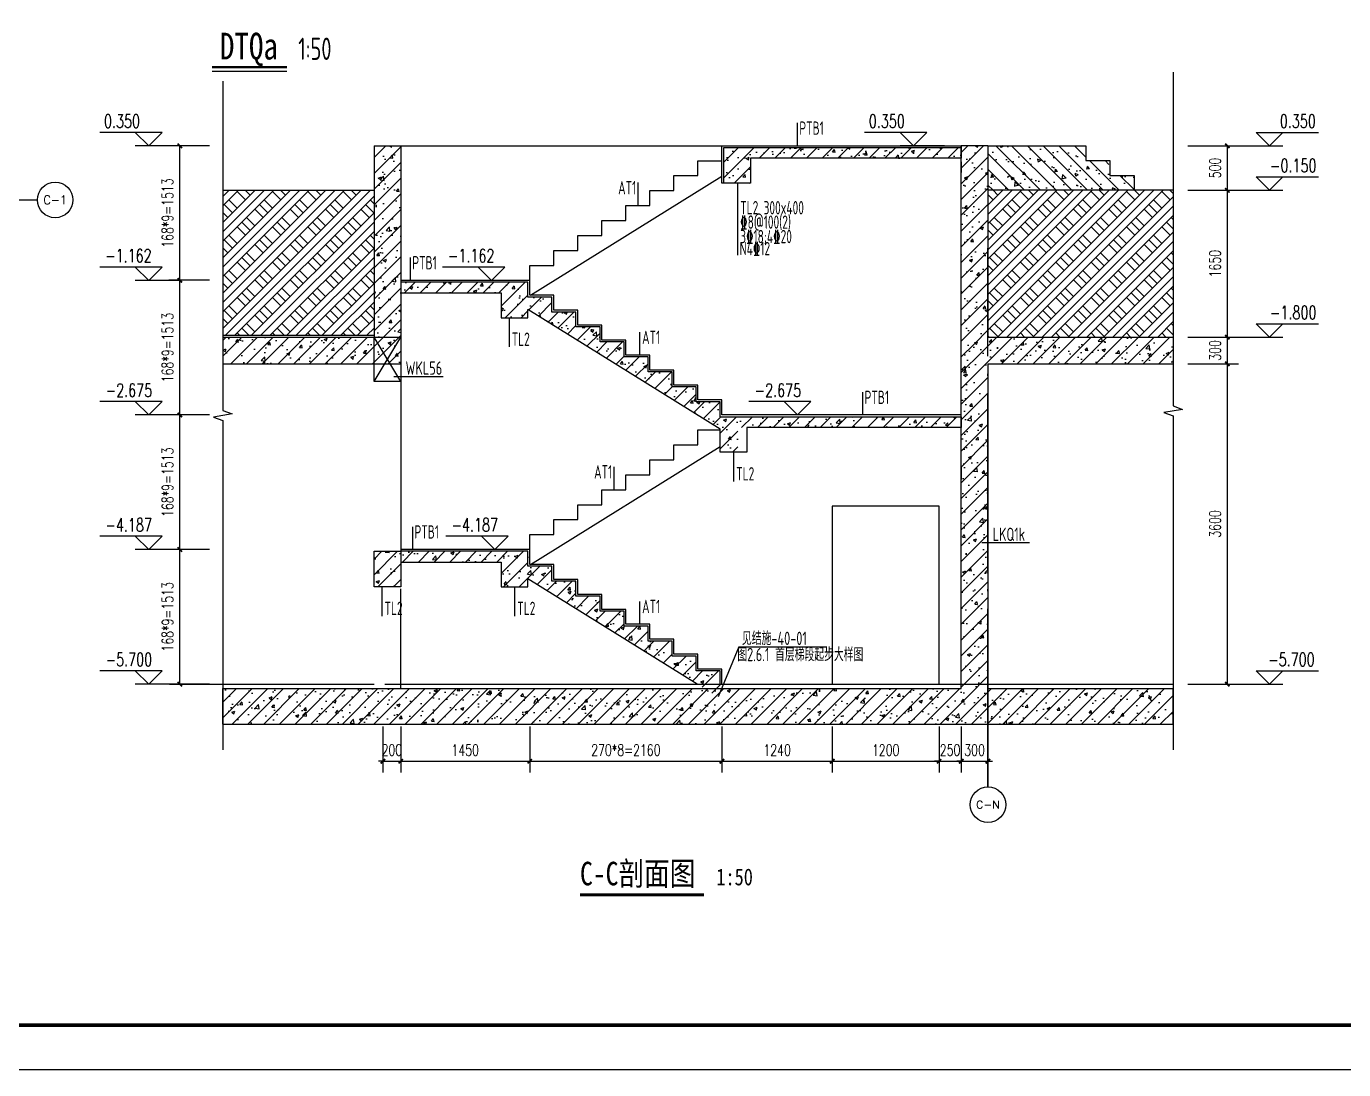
# Model space of a CAD drawing. Extents: x 37906 to 290206, y -18154 to 41246.
# Drawn here: x 261965 to 276770, y 11546 to 23270 of the extents above; entities that cross this region are included whole.
import ezdxf
from ezdxf.enums import TextEntityAlignment as Align

# ---------------------------------------------------------------- set-up
doc = ezdxf.new("R2010")
doc.units = 0
doc.header["$LTSCALE"] = 1000
doc.header["$MEASUREMENT"] = 0
doc.linetypes.add('DOTE', pattern=[2.42, 2, -0.2, 0.02, -0.2])
for name, color, linetype in [('AXIS', 3, 'Continuous'), ('AXIS_TEXT', 7, 'Continuous'), ('COLU_DE_NUM', 7, 'Continuous'), ('DIM_SYMB', 3, 'Continuous'), ('DOTE', 1, 'DOTE'), ('ECA_TK', 7, 'Continuous'), ('hz', 7, 'Continuous'), ('PUB_DIM', 3, 'Continuous'), ('PUB_HATCH', 8, 'Continuous'), ('PUB_TEXT', 7, 'Continuous'), ('RF-QT', 30, 'Continuous'), ('S_E_STAIR', 4, 'Continuous'), ('S_STAIR', 2, 'Continuous'), ('S_SURFACE', 6, 'Continuous'), ('TEXT', 7, 'Continuous'), ('tk', 7, 'Continuous'), ('WALL', 9, 'Continuous'), ('WALL_TEXT', 7, 'Continuous')]:
    doc.layers.add(name, color=color, linetype=linetype)
doc.styles.add('_TCH_AXIS', font='COMPLEX', dxfattribs={"bigfont": 'GBCBIG'})
doc.styles.add('_TCH_DIM', font='SIMPLEX', dxfattribs={"bigfont": 'GBCBIG'})
doc.styles.add('_TCH_DIM_T3', font='SIMPLEX', dxfattribs={"width": 0.705882, "bigfont": 'GBCBIG'})
doc.styles.add('COMPLEX', font='COMPLEX.shx', dxfattribs={"width": 0.65})
doc.styles.get("Standard").update_dxf_attribs({"font": 'tssdeng2.shx', "width": 0.7, "bigfont": 'hztxt.shx'})
doc.styles.add('TSSD_Label', font='tssdeng2.shx', dxfattribs={"width": 0.7, "bigfont": 'tssdchn.shx'})
doc.styles.add('TSSD_Rein', font='tssdeng2.shx', dxfattribs={"width": 0.7, "bigfont": 'tssdchn.shx'})
doc.styles.add('TYDG_01', font='', dxfattribs={"width": 0.8})
doc.styles.get('TYDG_01').set_extended_font_data('SimSun')
doc.dimstyles.new('_TCH_ARCH&&50', dxfattribs={"dimtxt": 127.5, "dimasz": 50, "dimexe": 125, "dimexo": 150, "dimgap": 61.25, "dimtad": 1, "dimdec": 0, "dimrnd": 5, "dimzin": 0, "dimdsep": 46, "dimtxsty": '_TCH_DIM_T3', "dimblk": 'ARCHTICK', "dimcen": 0.09, "dimclrt": 7, "dimazin": 2, "dimtfac": 1, "dimtdec": 0, "dimtix": 1, "dimtmove": 2, "dimatfit": 3, "dimfxl": 1, "dimtolj": 1, "dimtzin": 0, "dimarcsym": 0})
pattern_1 = [(45, (-1566610.5, -8803.72), (-88.388348, 88.388348), []), (50, (-1566610.5, -8803.72), (358.63009, -31.376067), [37.5, -412.5]), (355, (-1566610.5, -8803.7), (-69.37567, 376.09607), [30, -330]), (100.4514, (-1566580.6, -8806.33), (289.25469, 344.71977), [31.870095, -350.571056]), (46.1842, (-1566610.5, -8703.7), (533.62052, -82.75951), [56.25, -618.75]), (96.6356, (-1566566.03, -8710.6), (467.33135, 487.05894), [47.80514, -525.8565]), (351.1842, (-1566610.5, -8703.7), (467.33097, 487.0593), [45, -495]), (21, (-1566560.5, -8728.72), (298.453526, -201.309445), [37.5, -412.5]), (326, (-1566560.5, -8728.7), (121.657666, 362.57502), [30, -330]), (71.4514, (-1566535.63, -8745.5), (420.111314, 161.26525), [31.870095, -350.571056]), (37.5, (-1566610.5, -8803.72), (6.079928, 166.446927), [0, -326, 0, -335, 0, -331.25]), (7.5, (-1566610.5, -8803.72), (131.534769, 197.205856), [0, -191, 0, -318.5, 0, -126.25]), (327.5, (-1566722, -8803.72), (266.911218, -11.277436), [0, -125, 0, -390, 0, -517.5]), (317.5, (-1566772, -8803.72), (291.593085, 50.05249), [0, -162.5, 0, -259, 0, -367.5])]
pattern_2 = [(45, (-999744.27, -137822.54), (-88.388348, 88.388348), []), (50, (-999744.27, -137822.54), (358.63009, -31.37607), [37.5, -412.5]), (355, (-999744.27, -137822.54), (-69.37567, 376.09607), [30, -330]), (100.4514, (-999714.38, -137825.16), (289.25469, 344.71977), [31.8701, -350.57106]), (46.1842, (-999744.27, -137722.54), (533.62052, -82.7595), [56.25, -618.75]), (96.6356, (-999699.8, -137729.44), (467.33135, 487.05894), [47.80514, -525.8565]), (351.1842, (-999744.27, -137722.54), (467.33097, 487.0593), [45, -495]), (21, (-999694.27, -137747.54), (298.453526, -201.309445), [37.5, -412.5]), (326, (-999694.27, -137747.54), (121.65767, 362.57502), [30, -330]), (71.4514, (-999669.4, -137764.32), (420.11131, 161.26525), [31.8701, -350.57106]), (37.5, (-999744.27, -137822.54), (6.079928, 166.446927), [0, -326, 0, -335, 0, -331.25]), (7.5, (-999744.27, -137822.54), (131.534769, 197.205856), [0, -191, 0, -318.5, 0, -126.25]), (327.5, (-999855.77, -137822.54), (266.911218, -11.277436), [0, -125, 0, -390, 0, -517.5]), (317.5, (-999905.77, -137822.54), (291.593085, 50.05249), [0, -162.5, 0, -259, 0, -367.5])]

# ---------------------------------------------------------------- blocks, each defined once
blk = doc.blocks.new('10B_A1E图框')
at = {"layer": 'ECA_TK'}
blk.add_lwpolyline([(0, 0), (841, 0), (841, 594), (0, 594)], close=True, dxfattribs=at)
at = {"layer": 'ECA_TK', "const_width": 0.8}
blk.add_lwpolyline([(831, 10), (831, 584), (18, 584), (18, 10)], close=True, dxfattribs=at)
blk = doc.blocks.new('_ArchTick')
at = {"color": 0, "linetype": 'ByBlock', "const_width": 0.4}
blk.add_lwpolyline([(-0.5, -0.5), (0.5, 0.5)], dxfattribs=at)
blk = doc.blocks.new('*D655')
at = {"layer": 'Defpoints', "color": 0}
for p in [(272472, 15553), (272772, 15553), (272772, 15012)]:
    blk.add_point(p, dxfattribs=at)
at = {"layer": 'PUB_DIM', "color": 0, "lineweight": -2}
for p, q in [((272472, 15403), (272472, 14887)), ((272772, 15403), (272772, 14887)), ((272472, 15012), (272422, 15012)), ((272472, 15012), (272772, 15012)), ((272772, 15012), (272822, 15012))]:
    blk.add_line(p, q, dxfattribs=at)
at = {"layer": 'PUB_DIM', "color": 0, "lineweight": -2, "xscale": 50, "yscale": 50, "zscale": 50}
blk.add_blockref('_ArchTick', (272472, 15012), dxfattribs=at)
at = {"layer": 'PUB_DIM', "color": 0, "lineweight": -2, "xscale": 50, "yscale": 50, "zscale": 50, "rotation": 180}
blk.add_blockref('_ArchTick', (272772, 15012), dxfattribs=at)
at = {"layer": 'PUB_DIM', "color": 7, "insert": (272622, 15137), "char_height": 127.5, "attachment_point": 5, "style": '_TCH_DIM_T3'}
blk.add_mtext('\\A1;300', dxfattribs=at)
blk = doc.blocks.new('*D656')
at = {"layer": 'Defpoints', "color": 0}
for p in [(272223, 15553), (272472, 15553), (272472, 15012)]:
    blk.add_point(p, dxfattribs=at)
at = {"layer": 'PUB_DIM', "color": 0, "lineweight": -2}
for p, q in [((272223, 15403), (272223, 14887)), ((272472, 15403), (272472, 14887)), ((272223, 15012), (272173, 15012)), ((272223, 15012), (272472, 15012)), ((272472, 15012), (272522, 15012))]:
    blk.add_line(p, q, dxfattribs=at)
at = {"layer": 'PUB_DIM', "color": 0, "lineweight": -2, "xscale": 50, "yscale": 50, "zscale": 50}
blk.add_blockref('_ArchTick', (272223, 15012), dxfattribs=at)
at = {"layer": 'PUB_DIM', "color": 0, "lineweight": -2, "xscale": 50, "yscale": 50, "zscale": 50, "rotation": 180}
blk.add_blockref('_ArchTick', (272472, 15012), dxfattribs=at)
at = {"layer": 'PUB_DIM', "color": 7, "insert": (272347, 15137), "char_height": 127.5, "attachment_point": 5, "style": '_TCH_DIM_T3'}
blk.add_mtext('\\A1;250', dxfattribs=at)
blk = doc.blocks.new('*D657')
at = {"layer": 'Defpoints', "color": 0}
for p in [(271023, 15553), (272223, 15553), (272223, 15012)]:
    blk.add_point(p, dxfattribs=at)
at = {"layer": 'PUB_DIM', "color": 0, "lineweight": -2}
for p, q in [((271023, 15403), (271023, 14887)), ((272223, 15403), (272223, 14887)), ((271023, 15012), (272223, 15012))]:
    blk.add_line(p, q, dxfattribs=at)
at = {"layer": 'PUB_DIM', "color": 0, "lineweight": -2, "xscale": 50, "yscale": 50, "zscale": 50, "rotation": 180}
blk.add_blockref('_ArchTick', (271023, 15012), dxfattribs=at)
at = {"layer": 'PUB_DIM', "color": 0, "lineweight": -2, "xscale": 50, "yscale": 50, "zscale": 50}
blk.add_blockref('_ArchTick', (272223, 15012), dxfattribs=at)
at = {"layer": 'PUB_DIM', "color": 7, "insert": (271623, 15137), "char_height": 127.5, "attachment_point": 5, "style": '_TCH_DIM_T3'}
blk.add_mtext('\\A1;1200', dxfattribs=at)
blk = doc.blocks.new('*D658')
at = {"layer": 'Defpoints', "color": 0}
for p in [(269783, 15553), (271023, 15553), (271023, 15012)]:
    blk.add_point(p, dxfattribs=at)
at = {"layer": 'PUB_DIM', "color": 0, "lineweight": -2}
for p, q in [((269783, 15403), (269783, 14887)), ((271023, 15403), (271023, 14887)), ((269783, 15012), (271023, 15012))]:
    blk.add_line(p, q, dxfattribs=at)
at = {"layer": 'PUB_DIM', "color": 0, "lineweight": -2, "xscale": 50, "yscale": 50, "zscale": 50, "rotation": 180}
blk.add_blockref('_ArchTick', (269783, 15012), dxfattribs=at)
at = {"layer": 'PUB_DIM', "color": 0, "lineweight": -2, "xscale": 50, "yscale": 50, "zscale": 50}
blk.add_blockref('_ArchTick', (271023, 15012), dxfattribs=at)
at = {"layer": 'PUB_DIM', "color": 7, "insert": (270403, 15137), "char_height": 127.5, "attachment_point": 5, "style": '_TCH_DIM_T3'}
blk.add_mtext('\\A1;1240', dxfattribs=at)
blk = doc.blocks.new('*D659')
at = {"layer": 'Defpoints', "color": 0}
for p in [(267623, 15553), (269783, 15553), (269783, 15012)]:
    blk.add_point(p, dxfattribs=at)
at = {"layer": 'PUB_DIM', "color": 0, "lineweight": -2}
for p, q in [((267623, 15403), (267623, 14887)), ((269783, 15403), (269783, 14887)), ((267623, 15012), (269783, 15012))]:
    blk.add_line(p, q, dxfattribs=at)
at = {"layer": 'PUB_DIM', "color": 0, "lineweight": -2, "xscale": 50, "yscale": 50, "zscale": 50, "rotation": 180}
blk.add_blockref('_ArchTick', (267623, 15012), dxfattribs=at)
at = {"layer": 'PUB_DIM', "color": 0, "lineweight": -2, "xscale": 50, "yscale": 50, "zscale": 50}
blk.add_blockref('_ArchTick', (269783, 15012), dxfattribs=at)
at = {"layer": 'PUB_DIM', "color": 7, "insert": (268703, 15137), "char_height": 127.5, "attachment_point": 5, "style": '_TCH_DIM_T3'}
blk.add_mtext('\\A1;270*8=2160', dxfattribs=at)
blk = doc.blocks.new('*D660')
at = {"layer": 'Defpoints', "color": 0}
for p in [(266173, 15553), (267623, 15553), (267623, 15012)]:
    blk.add_point(p, dxfattribs=at)
at = {"layer": 'PUB_DIM', "color": 0, "lineweight": -2}
for p, q in [((266173, 15403), (266173, 14887)), ((267623, 15403), (267623, 14887)), ((266173, 15012), (267623, 15012))]:
    blk.add_line(p, q, dxfattribs=at)
at = {"layer": 'PUB_DIM', "color": 0, "lineweight": -2, "xscale": 50, "yscale": 50, "zscale": 50, "rotation": 180}
blk.add_blockref('_ArchTick', (266173, 15012), dxfattribs=at)
at = {"layer": 'PUB_DIM', "color": 0, "lineweight": -2, "xscale": 50, "yscale": 50, "zscale": 50}
blk.add_blockref('_ArchTick', (267623, 15012), dxfattribs=at)
at = {"layer": 'PUB_DIM', "color": 7, "insert": (266898, 15137), "char_height": 127.5, "attachment_point": 5, "style": '_TCH_DIM_T3'}
blk.add_mtext('\\A1;1450', dxfattribs=at)
blk = doc.blocks.new('*D661')
at = {"layer": 'Defpoints', "color": 0}
for p in [(265973, 15553), (266173, 15553), (266173, 15012)]:
    blk.add_point(p, dxfattribs=at)
at = {"layer": 'PUB_DIM', "color": 0, "lineweight": -2}
for p, q in [((265973, 15403), (265973, 14887)), ((266173, 15403), (266173, 14887)), ((265973, 15012), (265923, 15012)), ((265973, 15012), (266173, 15012)), ((266173, 15012), (266223, 15012))]:
    blk.add_line(p, q, dxfattribs=at)
at = {"layer": 'PUB_DIM', "color": 0, "lineweight": -2, "xscale": 50, "yscale": 50, "zscale": 50}
blk.add_blockref('_ArchTick', (265973, 15012), dxfattribs=at)
at = {"layer": 'PUB_DIM', "color": 0, "lineweight": -2, "xscale": 50, "yscale": 50, "zscale": 50, "rotation": 180}
blk.add_blockref('_ArchTick', (266173, 15012), dxfattribs=at)
at = {"layer": 'PUB_DIM', "color": 7, "insert": (266073, 15137), "char_height": 127.5, "attachment_point": 5, "style": '_TCH_DIM_T3'}
blk.add_mtext('\\A1;200', dxfattribs=at)
blk = doc.blocks.new('*D662')
at = {"layer": 'AXIS', "color": 0, "lineweight": -2}
for p, q in [((264022, 17391), (263565, 17391)), ((263690, 15878), (263690, 17391)), ((264022, 15878), (263565, 15878))]:
    blk.add_line(p, q, dxfattribs=at)
at = {"layer": 'Defpoints', "color": 0}
for p in [(263690, 17391), (264172, 17391), (264172, 15878)]:
    blk.add_point(p, dxfattribs=at)
at = {"layer": 'AXIS', "color": 0, "lineweight": -2, "xscale": 50, "yscale": 50, "zscale": 50}
for p, rotation in [((263690, 17391), 90), ((263690, 15878), 270)]:
    blk.add_blockref('_ArchTick', p, dxfattribs=dict(at, rotation=rotation))
at = {"layer": 'AXIS', "color": 7, "insert": (263552, 16634), "char_height": 127.5, "attachment_point": 5, "rotation": 90, "style": '_TCH_DIM_T3'}
blk.add_mtext('\\A1;168*9=1513', dxfattribs=at)
blk = doc.blocks.new('*D663')
at = {"layer": 'AXIS', "color": 0, "lineweight": -2}
for p, q in [((264022, 18903), (263565, 18903)), ((263690, 17391), (263690, 18903)), ((264022, 17391), (263565, 17391))]:
    blk.add_line(p, q, dxfattribs=at)
at = {"layer": 'Defpoints', "color": 0}
for p in [(263690, 18903), (264172, 18903), (264172, 17391)]:
    blk.add_point(p, dxfattribs=at)
at = {"layer": 'AXIS', "color": 0, "lineweight": -2, "xscale": 50, "yscale": 50, "zscale": 50}
for p, rotation in [((263690, 18903), 90), ((263690, 17391), 270)]:
    blk.add_blockref('_ArchTick', p, dxfattribs=dict(at, rotation=rotation))
at = {"layer": 'AXIS', "color": 7, "insert": (263552, 18147), "char_height": 127.5, "attachment_point": 5, "rotation": 90, "style": '_TCH_DIM_T3'}
blk.add_mtext('\\A1;168*9=1513', dxfattribs=at)
blk = doc.blocks.new('*D664')
at = {"layer": 'AXIS', "color": 0, "lineweight": -2}
for p, q in [((264022, 20416), (263565, 20416)), ((263690, 18903), (263690, 20416)), ((264022, 18903), (263565, 18903))]:
    blk.add_line(p, q, dxfattribs=at)
at = {"layer": 'Defpoints', "color": 0}
for p in [(263690, 20416), (264172, 20416), (264172, 18903)]:
    blk.add_point(p, dxfattribs=at)
at = {"layer": 'AXIS', "color": 0, "lineweight": -2, "xscale": 50, "yscale": 50, "zscale": 50}
for p, rotation in [((263690, 20416), 90), ((263690, 18903), 270)]:
    blk.add_blockref('_ArchTick', p, dxfattribs=dict(at, rotation=rotation))
at = {"layer": 'AXIS', "color": 7, "insert": (263552, 19660), "char_height": 127.5, "attachment_point": 5, "rotation": 90, "style": '_TCH_DIM_T3'}
blk.add_mtext('\\A1;168*9=1513', dxfattribs=at)
blk = doc.blocks.new('*D665')
at = {"layer": 'AXIS', "color": 0, "lineweight": -2}
for p, q in [((264022, 21928), (263565, 21928)), ((263690, 20416), (263690, 21928)), ((264022, 20416), (263565, 20416))]:
    blk.add_line(p, q, dxfattribs=at)
at = {"layer": 'Defpoints', "color": 0}
for p in [(263690, 21928), (264172, 21928), (264172, 20416)]:
    blk.add_point(p, dxfattribs=at)
at = {"layer": 'AXIS', "color": 0, "lineweight": -2, "xscale": 50, "yscale": 50, "zscale": 50}
for p, rotation in [((263690, 21928), 90), ((263690, 20416), 270)]:
    blk.add_blockref('_ArchTick', p, dxfattribs=dict(at, rotation=rotation))
at = {"layer": 'AXIS', "color": 7, "insert": (263552, 21172), "char_height": 127.5, "attachment_point": 5, "rotation": 90, "style": '_TCH_DIM_T3'}
blk.add_mtext('\\A1;168*9=1513', dxfattribs=at)
blk = doc.blocks.new('*D666')
at = {"layer": 'AXIS', "color": 0, "lineweight": -2}
for p, q in [((275019, 19478), (275588, 19478)), ((275463, 15878), (275463, 19478)), ((275019, 15878), (275588, 15878))]:
    blk.add_line(p, q, dxfattribs=at)
at = {"layer": 'Defpoints', "color": 0}
for p in [(274869, 19478), (275463, 19478), (274869, 15878)]:
    blk.add_point(p, dxfattribs=at)
at = {"layer": 'AXIS', "color": 0, "lineweight": -2, "xscale": 50, "yscale": 50, "zscale": 50}
for p, rotation in [((275463, 19478), 90), ((275463, 15878), 270)]:
    blk.add_blockref('_ArchTick', p, dxfattribs=dict(at, rotation=rotation))
at = {"layer": 'AXIS', "color": 7, "insert": (275325, 17678), "char_height": 127.5, "attachment_point": 5, "rotation": 90, "style": '_TCH_DIM_T3'}
blk.add_mtext('\\A1;3600', dxfattribs=at)
blk = doc.blocks.new('*D667')
at = {"layer": 'AXIS', "color": 0, "lineweight": -2}
for p, q in [((275019, 19778), (275588, 19778)), ((275463, 19478), (275463, 19778)), ((275019, 19478), (275588, 19478))]:
    blk.add_line(p, q, dxfattribs=at)
at = {"layer": 'Defpoints', "color": 0}
for p in [(274869, 19778), (275463, 19778), (274869, 19478)]:
    blk.add_point(p, dxfattribs=at)
at = {"layer": 'AXIS', "color": 0, "lineweight": -2, "xscale": 50, "yscale": 50, "zscale": 50}
for p, rotation in [((275463, 19778), 90), ((275463, 19478), 270)]:
    blk.add_blockref('_ArchTick', p, dxfattribs=dict(at, rotation=rotation))
at = {"layer": 'AXIS', "color": 7, "insert": (275325, 19628), "char_height": 127.5, "attachment_point": 5, "rotation": 90, "style": '_TCH_DIM_T3'}
blk.add_mtext('\\A1;300', dxfattribs=at)
blk = doc.blocks.new('*D668')
at = {"layer": 'AXIS', "color": 0, "lineweight": -2}
for p, q in [((275019, 21428), (275588, 21428)), ((275463, 19778), (275463, 21428)), ((275019, 19778), (275588, 19778))]:
    blk.add_line(p, q, dxfattribs=at)
at = {"layer": 'Defpoints', "color": 0}
for p in [(274869, 21428), (275463, 21428), (274869, 19778)]:
    blk.add_point(p, dxfattribs=at)
at = {"layer": 'AXIS', "color": 0, "lineweight": -2, "xscale": 50, "yscale": 50, "zscale": 50}
for p, rotation in [((275463, 21428), 90), ((275463, 19778), 270)]:
    blk.add_blockref('_ArchTick', p, dxfattribs=dict(at, rotation=rotation))
at = {"layer": 'AXIS', "color": 7, "insert": (275325, 20603), "char_height": 127.5, "attachment_point": 5, "rotation": 90, "style": '_TCH_DIM_T3'}
blk.add_mtext('\\A1;1650', dxfattribs=at)
blk = doc.blocks.new('*D669')
at = {"layer": 'AXIS', "color": 0, "lineweight": -2}
for p, q in [((275019, 21928), (275588, 21928)), ((275463, 21428), (275463, 21928)), ((275019, 21428), (275588, 21428))]:
    blk.add_line(p, q, dxfattribs=at)
at = {"layer": 'Defpoints', "color": 0}
for p in [(274869, 21928), (275463, 21928), (274869, 21428)]:
    blk.add_point(p, dxfattribs=at)
at = {"layer": 'AXIS', "color": 0, "lineweight": -2, "xscale": 50, "yscale": 50, "zscale": 50}
for p, rotation in [((275463, 21928), 90), ((275463, 21428), 270)]:
    blk.add_blockref('_ArchTick', p, dxfattribs=dict(at, rotation=rotation))
at = {"layer": 'AXIS', "color": 7, "insert": (275325, 21678), "char_height": 127.5, "attachment_point": 5, "rotation": 90, "style": '_TCH_DIM_T3'}
blk.add_mtext('\\A1;500', dxfattribs=at)
blk = doc.blocks.new('_AXISO')
blk.add_circle((0, 0), 0.5)
at = {"layer": 'AXIS_TEXT', "style": 'COMPLEX', "width": 1.041667}
blk.add_attdef('A', text='', height=0.56, dxfattribs=at).set_placement((-0.25, -0.28), (0.25, -0.28), align=Align.FIT)

msp = doc.modelspace()

# ---------------------------------------------------------------- hatches: boundary and pattern name
at = {"layer": 'PUB_HATCH'}
h = msp.add_hatch(dxfattribs=at)
h.set_pattern_fill('钢筋混凝土', color=256, scale=50, style=0)
h.set_pattern_definition(pattern_1)
h.paths.add_polyline_path([(264172.3, 19478.2), (266172.5, 19478.2), (266172.5, 21928.2), (265872.5, 21928.2), (265872.5, 19778.2), (264172.3, 19778.2)])
h = msp.add_hatch(dxfattribs=at)
h.set_pattern_fill('钢筋混凝土', color=256, scale=50, style=0)
h.set_pattern_definition(pattern_1)
h.paths.add_polyline_path([(272472.5, 21928.2), (272472.5, 19778.2), (272672.5, 19678.2), (272772.5, 19778.2), (272772.5, 21928.2)])
h = msp.add_hatch(dxfattribs=at)
h.set_pattern_fill('钢筋混凝土', color=256, scale=50, style=0)
h.set_pattern_definition([(135, (3834121.01, 1448776.27), (88.3883476, 88.3883476), []), (130, (3834121, 1448776.27), (-358.630091, -31.376067), [37.5, -412.5]), (185, (3834121, 1448776.27), (69.375667, 376.096067), [30, -330]), (79.5486, (3834091.13, 1448773.65), (-289.25469, 344.71977), [31.870095, -350.571056]), (133.8158, (3834121, 1448876.27), (-533.620524, -82.759507), [56.25, -618.75]), (83.3644, (3834076.54, 1448869.37), (-467.33135, 487.058935), [47.805144, -525.8565]), (188.8158, (3834121, 1448876.27), (-467.33097, 487.0593), [45, -495]), (159, (3834071, 1448851.27), (-298.453526, -201.309445), [37.5, -412.5]), (214, (3834071, 1448851.27), (-121.657666, 362.575023), [30, -330]), (108.5486, (3834046.14, 1448834.5), (-420.111314, 161.265248), [31.870095, -350.571056]), (142.5, (3834121.01, 1448776.27), (-6.0799277, 166.446927), [0, -326, 0, -335, 0, -331.25]), (172.5, (3834121.01, 1448776.27), (-131.534769, 197.205856), [0, -191, 0, -318.5, 0, -126.25]), (212.5, (3834232.51, 1448776.27), (-266.911218, -11.277436), [0, -125, 0, -390, 0, -517.5]), (222.5, (3834282.5, 1448776.27), (-291.593085, 50.052491), [0, -162.5, 0, -259, 0, -367.5])])
h.paths.add_polyline_path([(272772.5, 21428.2), (272772.5, 21928.2), (273872.5, 21928.2), (273872.5, 21761.6), (274132.1, 21761.6), (274132.1, 21594.9), (274413.9, 21594.9), (274413.9, 21428.2)])
h = msp.add_hatch(dxfattribs=at)
h.set_pattern_fill('钢筋混凝土', color=256, scale=50, style=0)
h.set_pattern_definition(pattern_2)
h.paths.add_polyline_path([(269802.5, 21908.4), (272472.5, 21908.4), (272472.5, 21788.4), (270102.5, 21788.4), (270102.5, 21508.4), (269802.5, 21508.4)])
h = msp.add_hatch(dxfattribs=at)
h.set_pattern_fill('夯实土壤', color=256, scale=50, angle=90, style=0)
h.set_pattern_definition([(45, (1011235.63, -371012.83), (198.69701, -198.69701), []), (45, (1011235.63, -370907.83), (198.69701, -198.69701), []), (45, (1011235.63, -370802.83), (198.69701, -198.69701), []), (315, (1011235.63, -371012.83), (-198.69701, -198.69701), [132.5, -148.5]), (315, (1011288.13, -370960.33), (-198.69701, -198.69701), [132.5, -148.5]), (315, (1011340.63, -370907.83), (-198.69701, -198.69701), [132.5, -148.5])])
h.paths.add_polyline_path([(265872.5, 21428.2), (264172.3, 21428.2), (264172.3, 19798.2), (265872.5, 19798.2)])
h = msp.add_hatch(dxfattribs=at)
h.set_pattern_fill('夯实土壤', color=256, scale=50, angle=90, style=0)
h.set_pattern_definition([(45, (1020435.81, -371012.82), (198.69701, -198.69701), []), (45, (1020435.81, -370907.82), (198.69701, -198.69701), []), (45, (1020435.81, -370802.82), (198.69701, -198.69701), []), (315, (1020435.81, -371012.82), (-198.69701, -198.69701), [132.5, -148.5]), (315, (1020488.31, -370960.32), (-198.69701, -198.69701), [132.5, -148.5]), (315, (1020540.81, -370907.82), (-198.69701, -198.69701), [132.5, -148.5])])
h.paths.add_polyline_path([(272772.5, 19778.2), (274853.6, 19778.2), (274853.6, 21428.2), (272772.5, 21428.2)])
h = msp.add_hatch(dxfattribs=at)
h.set_pattern_fill('钢筋混凝土', color=256, scale=50, style=0)
h.set_pattern_definition(pattern_2)
h.paths.add_polyline_path([(267602.5, 20395.8), (266172.5, 20395.8), (266172.5, 20275.8), (267302.5, 20275.8), (267302.5, 19995.8), (267602.5, 19995.8)])
h = msp.add_hatch(dxfattribs=at)
h.set_pattern_fill('钢筋混凝土', color=256, scale=50, style=0)
h.set_pattern_definition(pattern_2)
h.paths.add_polyline_path([(269762.5, 18883.3), (269762.5, 19051.4), (269492.5, 19051.4), (269492.5, 19219.4), (269222.5, 19219.4), (269222.5, 19387.5), (268952.5, 19387.5), (268952.5, 19555.5), (268682.5, 19555.5), (268682.5, 19723.6), (268412.5, 19723.6), (268412.5, 19891.7), (268142.5, 19891.7), (268142.5, 20059.7), (267872.5, 20059.7), (267872.5, 20227.8), (267602.5, 20227.8), (267602.5, 20275.8), (267602.5, 20086.4), (269762.5, 18742)])
h = msp.add_hatch(dxfattribs=at)
h.set_pattern_fill('钢筋混凝土', color=256, scale=50, style=0)
h.set_pattern_definition(pattern_1)
h.paths.add_polyline_path([(272672.5, 19678.2), (272472.5, 19778.2), (272472.5, 15828.2), (272622.5, 15694.9), (272772.5, 15828.2), (272772.5, 19478.2)])
h = msp.add_hatch(dxfattribs=at)
h.set_pattern_fill('钢筋混凝土', color=256, scale=50, style=0)
h.set_pattern_definition(pattern_1)
h.paths.add_polyline_path([(272672.5, 19678.2), (272772.5, 19478.2), (274853.6, 19478.2), (274853.6, 19778.2), (272772.5, 19778.2)])
h = msp.add_hatch(dxfattribs=at)
h.set_pattern_fill('钢筋混凝土', color=256, scale=50, style=0)
h.set_pattern_definition(pattern_2)
h.paths.add_polyline_path([(269762.5, 18883.3), (272472.5, 18883.3), (272472.5, 18763.3), (269962.5, 18763.3), (269962.5, 18483.3), (269762.5, 18483.3)])
h = msp.add_hatch(dxfattribs=at)
h.set_pattern_fill('钢筋混凝土', color=256, scale=50, style=0)
h.set_pattern_definition(pattern_2)
h.paths.add_polyline_path([(267602.5, 17370.8), (265872.5, 17370.8), (265872.5, 16970.8), (266172.5, 16970.8), (266172.5, 17250.8), (267302.5, 17250.8), (267302.5, 17110.8), (267302.5, 16970.8), (267602.5, 16970.8)])
h = msp.add_hatch(dxfattribs=at)
h.set_pattern_fill('钢筋混凝土', color=256, scale=50, style=0)
h.set_pattern_definition(pattern_2)
h.paths.add_polyline_path([(269762.5, 15858.2), (269762.5, 16026.3), (269492.5, 16026.3), (269492.5, 16194.3), (269222.5, 16194.3), (269222.5, 16362.4), (268952.5, 16362.4), (268952.5, 16530.5), (268682.5, 16530.5), (268682.5, 16698.5), (268412.5, 16698.5), (268412.5, 16866.6), (268142.5, 16866.6), (268142.5, 17034.6), (267872.5, 17034.6), (267872.5, 17202.7), (267602.5, 17202.7), (267602.5, 17250.8), (267602.5, 17061.4), (269762.5, 15716.9)])
h = msp.add_hatch(dxfattribs=at)
h.set_pattern_fill('钢筋混凝土', color=256, scale=50, style=0)
h.set_pattern_definition(pattern_1)
h.paths.add_polyline_path([(266122.5, 15428.2), (266122.5, 15828.2), (264172.3, 15828.2), (264172.3, 15428.2)])
h = msp.add_hatch(dxfattribs=at)
h.set_pattern_fill('钢筋混凝土', color=256, scale=50, style=0)
h.set_pattern_definition(pattern_1)
h.paths.add_polyline_path([(272622.5, 15694.9), (272472.5, 15828.2), (266122.5, 15828.2), (266122.5, 15428.2), (272622.5, 15428.2)])
h = msp.add_hatch(dxfattribs=at)
h.set_pattern_fill('钢筋混凝土', color=256, scale=50, style=0)
h.set_pattern_definition(pattern_1)
h.paths.add_polyline_path([(274853.6, 15828.2), (272772.5, 15828.2), (272622.5, 15694.9), (272622.5, 15428.2), (274853.6, 15428.2)])

# ---------------------------------------------------------------- linework, layer by layer
for p, q in [((265872.5, 19278.2), (266172.5, 19778.2)), ((266172.5, 19278.2), (265872.5, 19778.2)), ((266648.8, 19330.4), (266096.7, 19330.4)), ((266172.5, 19278.2), (266172.5, 17390.8)), ((273238.7, 17465.7), (272703.6, 17465.8)), ((266172.5, 15828.2), (266172.5, 16950.8))]:
    msp.add_line(p, q)
at = {"const_width": 25}
msp.add_lwpolyline([(264894.2, 22810.9), (264051.6, 22810.9)], dxfattribs=at)
for points in [[(266172.5, 19278.2), (265872.5, 19278.2), (265872.5, 19778.2), (266172.5, 19778.2)], [(265872.5, 17370.8), (266172.5, 17370.8), (266172.5, 16970.8), (265872.5, 16970.8)]]:
    msp.add_lwpolyline(points, close=True)
msp.add_lwpolyline([(271022.5, 15878.2), (272222.5, 15878.2), (272222.5, 17878.2), (271022.5, 17878.2), (271022.5, 15878.2)])
at = {"layer": 'AXIS'}
for p, q in [((260839.9, 21319.5), (262089.3, 21319.5)), ((272772.5, 15828.2), (272772.5, 14723.8))]:
    msp.add_line(p, q, dxfattribs=at)
at = {"layer": 'DIM_SYMB'}
for points in [[(264172.3, 22654.9), (264172.3, 18954.1), (264277.3, 18915.9), (264067.3, 18878.8), (264172.3, 18841.6), (264172.3, 15140.7)], [(274853.6, 22755.7), (274853.6, 19004.5), (274958.6, 18966.3), (274748.6, 18929.2), (274853.6, 18892), (274853.6, 15140.7)]]:
    msp.add_lwpolyline(points, dxfattribs=at)
at = {"layer": 'DIM_SYMB', "lineweight": -3, "const_width": 35}
msp.add_lwpolyline([(268187.6, 13510.7), (269579.6, 13510.7)], dxfattribs=at)
at = {"layer": 'DOTE'}
msp.add_line((272772.5, 14723.8), (272772.5, 20778.2), dxfattribs=at)
at = {"layer": 'DOTE', "linetype": 'DOTE'}
msp.add_line((263572.9, 15878.2), (274853.6, 15878.2), dxfattribs=at)
at = {"layer": 'hz'}
msp.add_lwpolyline([(264051.6, 22765.9), (264894.2, 22765.9)], dxfattribs=at)
at = {"layer": 'PUB_DIM'}
for p, q in [((263489.8, 22078.2), (262789.8, 22078.2)), ((263339.8, 21928.2), (263189.8, 22078.2)), ((263339.8, 21928.2), (263489.8, 22078.2)), ((272085.3, 22078.4), (271385.3, 22078.4)), ((271935.3, 21928.4), (271785.3, 22078.4)), ((271935.3, 21928.4), (272085.3, 22078.4)), ((275937.8, 21928.2), (275787.8, 22078.2)), ((275787.8, 22078.2), (276487.8, 22078.2)), ((275937.8, 21928.2), (276087.8, 22078.2)), ((263689.8, 21928.2), (263189.8, 21928.2)), ((272285.3, 21928.4), (271785.3, 21928.4)), ((275587.8, 21928.2), (276087.8, 21928.2)), ((275937.8, 21428.2), (275787.8, 21578.2)), ((275787.8, 21578.2), (276487.8, 21578.2)), ((275937.8, 21428.2), (276087.8, 21578.2)), ((275587.8, 21428.2), (276087.8, 21428.2)), ((263489.8, 20565.8), (262789.8, 20565.8)), ((263339.8, 20415.8), (263189.8, 20565.8)), ((263339.8, 20415.8), (263489.8, 20565.8)), ((267342.5, 20565.8), (266642.5, 20565.8)), ((267192.5, 20415.8), (267042.5, 20565.8)), ((267192.5, 20415.8), (267342.5, 20565.8)), ((263689.8, 20415.8), (263189.8, 20415.8)), ((267542.5, 20415.8), (267042.5, 20415.8)), ((275937.8, 19778.2), (275787.8, 19928.2)), ((275787.8, 19928.2), (276487.8, 19928.2)), ((275937.8, 19778.2), (276087.8, 19928.2)), ((275587.8, 19778.2), (276087.8, 19778.2)), ((263489.8, 19053.3), (262789.8, 19053.3)), ((263339.8, 18903.3), (263189.8, 19053.3)), ((263339.8, 18903.3), (263489.8, 19053.3)), ((270783.4, 19053.3), (270083.4, 19053.3)), ((270633.4, 18903.3), (270483.4, 19053.3)), ((270633.4, 18903.3), (270783.4, 19053.3)), ((263689.8, 18903.3), (263189.8, 18903.3)), ((270887.4, 18903.3), (270483.4, 18903.3)), ((263489.8, 17540.8), (262789.8, 17540.8)), ((263339.8, 17390.8), (263189.8, 17540.8)), ((263339.8, 17390.8), (263489.8, 17540.8)), ((267380.3, 17540.8), (266680.3, 17540.8)), ((267230.3, 17390.8), (267080.3, 17540.8)), ((267230.3, 17390.8), (267380.3, 17540.8)), ((263689.8, 17390.8), (263189.8, 17390.8)), ((267580.3, 17390.8), (267080.3, 17390.8)), ((263489.8, 16028.2), (262789.8, 16028.2)), ((263339.8, 15878.2), (263189.8, 16028.2)), ((263339.8, 15878.2), (263489.8, 16028.2)), ((275937.8, 15878.2), (275787.8, 16028.2)), ((275787.8, 16028.2), (276487.8, 16028.2)), ((275937.8, 15878.2), (276087.8, 16028.2)), ((263689.8, 15878.2), (263189.8, 15878.2)), ((275587.8, 15878.2), (276087.8, 15878.2))]:
    msp.add_line(p, q, dxfattribs=at)
at = {"layer": 'PUB_DIM', "color": 15}
msp.add_line((266172.5, 21928.2), (272472.5, 21928.2), dxfattribs=at)
at = {"layer": 'RF-QT'}
for p, q in [((265872.5, 21928.2), (265872.5, 19778.2)), ((265872.5, 21928.2), (266172.5, 21928.2)), ((266172.5, 21928.2), (266172.5, 19478.2)), ((272772.5, 21928.2), (272472.5, 21928.2)), ((272472.5, 15828.2), (272472.5, 21928.2)), ((272772.5, 21928.2), (272772.5, 19778.2)), ((264172.3, 19778.2), (265872.5, 19778.2)), ((264172.3, 19778.2), (264172.3, 19478.2)), ((272772.5, 19778.2), (274853.6, 19778.2)), ((274853.6, 19778.2), (274853.6, 19478.2)), ((264172.3, 19478.2), (266172.5, 19478.2)), ((272772.5, 19478.2), (274853.6, 19478.2)), ((272772.5, 19478.2), (272772.5, 15828.2)), ((264172.3, 15828.2), (272472.5, 15828.2)), ((264172.3, 15428.2), (264172.3, 15828.2)), ((272772.5, 15828.2), (274853.6, 15828.2)), ((274853.6, 15428.2), (274853.6, 15828.2)), ((264172.3, 15428.2), (274853.6, 15428.2))]:
    msp.add_line(p, q, dxfattribs=at)
at = {"layer": 'S_E_STAIR'}
for p, q in [((269512.5, 21592.3), (269512.5, 21760.3)), ((269512.5, 21760.3), (269782.5, 21760.3)), ((267631.7, 20247.8), (269782.5, 21586.5)), ((269242.5, 21424.2), (269242.5, 21592.3)), ((269242.5, 21592.3), (269512.5, 21592.3)), ((268972.5, 21256.1), (268972.5, 21424.2)), ((268972.5, 21424.2), (269242.5, 21424.2)), ((268702.5, 21088.1), (268702.5, 21256.1)), ((268702.5, 21256.1), (268972.5, 21256.1)), ((268432.5, 20920), (268432.5, 21088.1)), ((268432.5, 21088.1), (268702.5, 21088.1)), ((268162.5, 20752), (268162.5, 20920)), ((268162.5, 20920), (268432.5, 20920)), ((267892.5, 20583.9), (267892.5, 20752)), ((267892.5, 20752), (268162.5, 20752)), ((267622.5, 20415.8), (267622.5, 20583.9)), ((267622.5, 20583.9), (267892.5, 20583.9)), ((269512.5, 18567.2), (269512.5, 18735.2)), ((269512.5, 18735.2), (269763, 18735.2)), ((267631.7, 17222.7), (269762.5, 18549)), ((269242.5, 18399.1), (269242.5, 18567.2)), ((269242.5, 18567.2), (269512.5, 18567.2)), ((268972.5, 18231.1), (268972.5, 18399.1)), ((268972.5, 18399.1), (269242.5, 18399.1)), ((268702.5, 18063), (268702.5, 18231.1)), ((268702.5, 18231.1), (268972.5, 18231.1)), ((268432.5, 17894.9), (268432.5, 18063)), ((268432.5, 18063), (268702.5, 18063)), ((268162.5, 17894.9), (268432.5, 17894.9)), ((268162.5, 17726.9), (268162.5, 17894.9)), ((267892.5, 17558.8), (267892.5, 17726.9)), ((267892.5, 17726.9), (268162.5, 17726.9)), ((267622.5, 17390.8), (267622.5, 17558.8)), ((267622.5, 17558.8), (267892.5, 17558.8))]:
    msp.add_line(p, q, dxfattribs=at)
at = {"layer": 'S_STAIR'}
for p, q in [((269802.5, 21908.4), (272472.5, 21908.2)), ((269802.5, 21508.4), (269802.5, 21908.4)), ((272472.5, 21788.2), (270102.5, 21788.4)), ((270102.5, 21788.4), (270102.5, 21508.4)), ((272472.5, 21908.2), (272472.5, 21788.2)), ((272472.5, 21748.3), (272472.5, 21628.3)), ((270102.5, 21508.4), (269802.5, 21508.4)), ((267602.5, 20395.8), (266172.5, 20395.8)), ((266172.5, 20395.8), (266172.5, 20275.8)), ((267602.5, 20227.8), (267602.5, 20395.8)), ((266172.5, 20275.8), (267302.5, 20275.8)), ((267302.5, 20275.8), (267302.5, 19995.8)), ((267872.5, 20227.8), (267602.5, 20227.8)), ((267872.5, 20059.7), (267872.5, 20227.8)), ((267302.5, 19995.8), (267602.5, 19995.8)), ((269762.5, 18742), (267602.5, 20086.4)), ((267602.5, 19995.8), (267602.5, 20086.4)), ((268142.5, 20059.7), (267872.5, 20059.7)), ((268142.5, 19891.7), (268142.5, 20059.7)), ((268412.5, 19891.7), (268142.5, 19891.7)), ((268412.5, 19723.6), (268412.5, 19891.7)), ((268682.5, 19723.6), (268412.5, 19723.6)), ((268682.5, 19555.5), (268682.5, 19723.6)), ((268952.5, 19555.5), (268682.5, 19555.5)), ((268952.5, 19387.5), (268952.5, 19555.5)), ((269222.5, 19387.5), (268952.5, 19387.5)), ((269222.5, 19219.4), (269222.5, 19387.5)), ((269492.5, 19219.4), (269222.5, 19219.4)), ((269492.5, 19051.4), (269492.5, 19219.4)), ((269762.5, 19051.4), (269492.5, 19051.4)), ((269762.5, 18883.3), (269762.5, 19051.4)), ((269762.5, 18883.3), (272472.5, 18883.1)), ((272472.5, 18883.1), (272472.5, 18763.1)), ((269762.5, 18483.3), (269762.5, 18742)), ((272472.5, 18763.1), (270062.5, 18763.3)), ((270062.5, 18763.3), (270062.5, 18483.3)), ((270062.5, 18483.3), (269762.5, 18483.3)), ((272472.5, 18328.3), (272472.5, 18208.3)), ((272472.5, 18298.3), (272472.5, 18178.3)), ((267602.5, 17370.8), (266172.5, 17370.8)), ((266172.5, 17370.8), (266172.5, 17250.8)), ((267602.5, 17202.7), (267602.5, 17370.8)), ((266172.5, 17250.8), (267302.5, 17250.8)), ((267302.5, 17250.8), (267302.5, 16970.8)), ((267872.5, 17202.7), (267602.5, 17202.7)), ((267872.5, 17034.6), (267872.5, 17202.7)), ((269503.3, 15878.2), (267602.5, 17061.4)), ((267602.5, 16970.8), (267602.5, 17061.4)), ((268142.5, 17034.6), (267872.5, 17034.6)), ((268142.5, 16866.6), (268142.5, 17034.6)), ((267302.5, 16970.8), (267602.5, 16970.8)), ((268412.5, 16866.6), (268142.5, 16866.6)), ((268412.5, 16698.5), (268412.5, 16866.6)), ((268682.5, 16698.5), (268412.5, 16698.5)), ((268682.5, 16530.5), (268682.5, 16698.5)), ((268952.5, 16530.5), (268682.5, 16530.5)), ((268952.5, 16362.4), (268952.5, 16530.5)), ((269222.5, 16362.4), (268952.5, 16362.4)), ((269222.5, 16194.3), (269222.5, 16362.4)), ((269492.5, 16194.3), (269222.5, 16194.3)), ((269492.5, 16026.3), (269492.5, 16194.3)), ((269762.5, 16026.3), (269492.5, 16026.3)), ((269762.5, 15878.2), (269762.5, 16026.3))]:
    msp.add_line(p, q, dxfattribs=at)
for points in [[(272772.5, 21928.2), (273872.5, 21928.2), (273872.5, 21761.6), (274143.1, 21761.6), (274143.1, 21594.9), (274413.9, 21594.9), (274413.9, 21428.2)], [(264172.3, 21428.2), (265872.5, 21428.2)], [(274853.6, 21428.2), (272772.5, 21428.2)]]:
    msp.add_lwpolyline(points, dxfattribs=at)
at = {"layer": 'S_SURFACE'}
for p, q in [((269782.5, 21508.4), (269782.5, 21928.4)), ((269782.5, 21928.4), (272472.5, 21928.2)), ((272472.5, 21928.2), (272472.5, 21908.2)), ((269802.5, 21508.4), (269782.5, 21508.4)), ((267622.5, 20415.8), (266172.5, 20415.8)), ((266172.5, 20415.8), (266172.5, 20395.8)), ((267622.5, 20295.8), (267622.5, 20415.8)), ((267622.5, 20247.8), (267622.5, 20295.8)), ((267622.5, 20295.8), (267622.5, 20295.8)), ((267892.5, 20247.8), (267622.5, 20247.8)), ((267892.5, 20079.7), (267892.5, 20247.8)), ((268162.5, 20079.7), (267892.5, 20079.7)), ((268162.5, 19911.7), (268162.5, 20079.7)), ((268432.5, 19911.7), (268162.5, 19911.7)), ((268432.5, 19743.6), (268432.5, 19911.7)), ((268702.5, 19743.6), (268432.5, 19743.6)), ((268702.5, 19575.5), (268702.5, 19743.6)), ((268972.5, 19575.5), (268702.5, 19575.5)), ((268972.5, 19407.5), (268972.5, 19575.5)), ((269242.5, 19407.5), (268972.5, 19407.5)), ((269242.5, 19239.4), (269242.5, 19407.5)), ((269512.5, 19239.4), (269242.5, 19239.4)), ((269512.5, 19071.4), (269512.5, 19239.4)), ((269782.5, 19071.4), (269512.5, 19071.4)), ((269782.5, 18903.3), (269782.5, 19071.4)), ((272472.5, 18903.1), (269782.5, 18903.3)), ((269782.5, 18903.3), (269782.5, 18903.3)), ((272472.5, 18883.1), (272472.5, 18903.1)), ((267622.5, 17390.8), (266172.5, 17390.8)), ((266172.5, 17390.8), (266172.5, 17370.8)), ((267622.5, 17270.8), (267622.5, 17390.8)), ((267622.5, 17222.7), (267622.5, 17270.8)), ((267622.5, 17270.8), (267622.5, 17270.8)), ((267892.5, 17222.7), (267622.5, 17222.7)), ((267892.5, 17054.6), (267892.5, 17222.7)), ((268162.5, 17054.6), (267892.5, 17054.6)), ((268162.5, 16886.6), (268162.5, 17054.6)), ((268432.5, 16886.6), (268162.5, 16886.6)), ((268432.5, 16718.5), (268432.5, 16886.6)), ((268702.5, 16718.5), (268432.5, 16718.5)), ((268702.5, 16550.5), (268702.5, 16718.5)), ((268972.5, 16550.5), (268702.5, 16550.5)), ((268972.5, 16382.4), (268972.5, 16550.5)), ((269242.5, 16382.4), (268972.5, 16382.4)), ((269242.5, 16214.3), (269242.5, 16382.4)), ((269512.5, 16214.3), (269242.5, 16214.3)), ((269512.5, 16046.3), (269512.5, 16214.3)), ((269782.5, 16046.3), (269512.5, 16046.3)), ((269782.5, 15878.2), (269782.5, 16046.3)), ((269782.5, 15878.2), (269782.5, 15878.2))]:
    msp.add_line(p, q, dxfattribs=at)
at = {"layer": 'S_SURFACE', "color": 0}
msp.add_line((266172.5, 15878.2), (272272.5, 15878.2), dxfattribs=at)
for points in [[(264172.3, 15878.2), (265872.5, 15878.2)], [(272392.5, 15878.2), (274853.6, 15878.2)]]:
    msp.add_lwpolyline(points, dxfattribs=at)
at = {"layer": 'TEXT', "color": 4}
for q in [(269740.8, 15736.9), (270963.1, 16298.8)]:
    msp.add_line((269971.3, 16298.8), q, dxfattribs=at)
at = {"layer": 'WALL'}
msp.add_line((264172.3, 19798.2), (265872.5, 19798.2), dxfattribs=at)
at = {"layer": 'WALL_TEXT'}
for p, q in [((270629.5, 22184), (270629.5, 21928.3)), ((268837.5, 21514.3), (268837.5, 21256.1)), ((269958, 21508.4), (269958, 20698.9)), ((266280, 20671.5), (266280, 20415.8)), ((267389.6, 19995.8), (267389.6, 19668.8)), ((268856.5, 19833.7), (268856.5, 19575.5)), ((271363, 19158.8), (271363, 18903.2)), ((269912.5, 18483.3), (269912.5, 18156.3)), ((268567.5, 18321.2), (268567.5, 18063)), ((266304.6, 17646.4), (266304.6, 17390.8)), ((265960.2, 16970.8), (265960.2, 16643.7)), ((267452.5, 16970.8), (267452.5, 16643.7)), ((268856.5, 16808.6), (268856.5, 16550.5))]:
    msp.add_line(p, q, dxfattribs=at)

# ---------------------------------------------------------------- block references
at = {"layer": 'AXIS'}
ref = msp.add_blockref('_AXISO', (262289.3, 21319.5), dxfattribs=dict(at, xscale=400, yscale=400, zscale=400))
ref.add_attrib('A', 'C-1', dxfattribs={"layer": 'AXIS_TEXT', "height": 98.31, "style": '_TCH_AXIS'}).set_placement((262158.2, 21270.3), (262420.3, 21270.3), align=Align.FIT)
ref = msp.add_blockref('_AXISO', (272772.5, 14523.8), dxfattribs=dict(at, xscale=400, yscale=400, zscale=400))
ref.add_attrib('A', 'C-N', dxfattribs={"layer": 'AXIS_TEXT', "height": 84.9, "style": '_TCH_AXIS'}).set_placement((272639.1, 14481.3), (272905.9, 14481.3), align=Align.FIT)
at = {"layer": 'tk', "xscale": 50, "yscale": 50, "zscale": 50}
msp.add_blockref('10B_A1E图框', (248156.2, 11546.3), dxfattribs=at)

# ---------------------------------------------------------------- texts
at = {"width": 0.7}
msp.add_text('WKL56', height=150, dxfattribs=at).set_placement((266227, 19355))
msp.add_text('LKQ1k', height=150, rotation=359.99028, dxfattribs=at).set_placement((272825.8, 17486.9))
at = {"layer": 'COLU_DE_NUM', "style": 'TSSD_Label', "width": 0.7}
msp.add_text('1:50', height=250, dxfattribs=at).set_placement((265020.9, 22892.8))
at = {"layer": 'PUB_TEXT'}
for s, height, style, width, p in [('DTQa', 300, 'TYDG_01', 0.8, (264140.3, 22898.1)), ('0.350', 148.75, '_TCH_DIM', 0.705882, (262837.8, 22130.7)), ('0.350', 148.75, '_TCH_DIM', 0.705882, (271433.3, 22130.9)), ('0.350', 148.75, '_TCH_DIM', 0.705882, (276052.8, 22130.7)), ('-0.150', 148.75, '_TCH_DIM', 0.705882, (275942.8, 21630.7)), ('-1.162', 148.75, '_TCH_DIM', 0.705882, (262851.3, 20618.3)), ('-1.162', 148.75, '_TCH_DIM', 0.705882, (266704, 20618.3)), ('-1.800', 148.75, '_TCH_DIM', 0.705882, (275942.8, 19980.7)), ('-2.675', 148.75, '_TCH_DIM', 0.705882, (262857.3, 19105.8)), ('-2.675', 148.75, '_TCH_DIM', 0.705882, (270150.9, 19105.8)), ('-4.187', 148.75, '_TCH_DIM', 0.705882, (262854.3, 17593.3)), ('-4.187', 148.75, '_TCH_DIM', 0.705882, (266744.8, 17593.3)), ('-5.700', 148.75, '_TCH_DIM', 0.705882, (262857.3, 16080.7)), ('-5.700', 148.75, '_TCH_DIM', 0.705882, (275922.8, 16080.7)), ('C-C剖面图', 264.35, 'TYDG_01', 0.8, (268187.6, 13617.6)), ('1:50', 188.82, 'TYDG_01', 0.8, (269719.6, 13617.6))]:
    msp.add_text(s, height=height, dxfattribs=dict(at, style=style, width=width)).set_placement(p)
at = {"layer": 'TEXT', "color": 4, "ltscale": 100, "style": 'TSSD_Rein', "width": 0.7}
for s, p in [('见结施-40-01', (270007.6, 16317.9)), ('图2.6.1 首层梯段起步大样图', (269955.6, 16136))]:
    msp.add_text(s, height=150, dxfattribs=at).set_placement(p)
at = {"layer": 'WALL_TEXT', "linetype": 'ByBlock', "style": 'TSSD_Rein', "width": 0.65}
for s, p in [('PTB1', (270652, 22051.3)), ('AT1', (268616.5, 21381.6)), ('TL2 300x400', (269988, 21157)), ('%%1328@100(2)', (269988, 20995)), ('3%%13218;4%%13220', (269988, 20833)), ('N4%%13212', (269980.9, 20697.8)), ('PTB1', (266302.5, 20538.8)), ('AT1', (268885.7, 19701)), ('TL2', (267419.6, 19679.7)), ('PTB1', (271385.5, 19026.2)), ('AT1', (268346.5, 18188.5)), ('TL2', (269942.5, 18167.2)), ('PTB1', (266327.1, 17513.7)), ('TL2', (265990.2, 16654.7)), ('TL2', (267482.5, 16654.7)), ('AT1', (268885.7, 16675.9))]:
    msp.add_text(s, height=150, dxfattribs=at).set_placement(p)

# ---------------------------------------------------------------- dimensions: what is measured, and where the dimension line sits
at = {"layer": 'AXIS'}
for base, p1, p2, picture, middle in [((263689.8, 21928.2), (264172.3, 20415.8), (264172.3, 21928.2), '*D665', (263552.3, 21172)), ((263689.8, 20415.8), (264172.3, 18903.3), (264172.3, 20415.8), '*D664', (263552.3, 19659.6)), ((263689.8, 18903.3), (264172.3, 17390.8), (264172.3, 18903.3), '*D663', (263552.3, 18147)), ((263689.8, 17390.8), (264172.3, 15878.2), (264172.3, 17390.8), '*D662', (263552.3, 16634.5))]:
    dim = msp.add_linear_dim(base=base, p1=p1, p2=p2, angle=90, text='168*9=1513', dimstyle='_TCH_ARCH&&50', override={"dimgap": 0}, dxfattribs=at)
    dim.commit()
    dim.dimension.update_dxf_attribs({"geometry": picture, "text_midpoint": middle, "dimtype": 161, "text_rotation": 90})
for base, p1, p2, picture, middle in [((275462.8, 21928.2), (274869.1, 21428.2), (274869.1, 21928.2), '*D669', (275325.3, 21678.2)), ((275462.8, 21428.2), (274869.1, 19778.2), (274869.1, 21428.2), '*D668', (275325.3, 20603.2)), ((275462.8, 19778.2), (274869.1, 19478.2), (274869.1, 19778.2), '*D667', (275325.3, 19628.2)), ((275462.8, 19478.2), (274869.1, 15878.2), (274869.1, 19478.2), '*D666', (275325.3, 17678.2))]:
    dim = msp.add_linear_dim(base=base, p1=p1, p2=p2, angle=90, dimstyle='_TCH_ARCH&&50', override={"dimgap": 0}, dxfattribs=at)
    dim.commit()
    dim.dimension.update_dxf_attribs({"geometry": picture, "text_midpoint": middle, "dimtype": 161, "text_rotation": 90})
at = {"layer": 'PUB_DIM'}
for p1, p2, picture, middle in [((265972.5, 15553.2), (266172.5, 15553.2), '*D661', (266072.5, 15137.2)), ((266172.5, 15553.2), (267622.5, 15553.2), '*D660', (266897.5, 15137.2)), ((269782.5, 15553.2), (271022.5, 15553.2), '*D658', (270402.5, 15137.2)), ((271022.5, 15553.2), (272222.5, 15553.2), '*D657', (271622.5, 15137.2)), ((272222.5, 15553.2), (272472.5, 15553.2), '*D656', (272347.5, 15137.2)), ((272472.5, 15553.2), (272772.5, 15553.2), '*D655', (272622.5, 15137.2))]:
    dim = msp.add_aligned_dim(p1=p1, p2=p2, distance=-541, dimstyle='_TCH_ARCH&&50', dxfattribs=at)
    dim.commit()
    dim.dimension.update_dxf_attribs({"geometry": picture, "text_midpoint": middle})
dim = msp.add_aligned_dim(p1=(267622.5, 15553.2), p2=(269782.5, 15553.2), distance=-541, text='270*8=2160', dimstyle='_TCH_ARCH&&50', dxfattribs=at)
dim.commit()
dim.dimension.update_dxf_attribs({"geometry": '*D659', "text_midpoint": (268702.5, 15137.2)})

doc.saveas('drawing.dxf')
